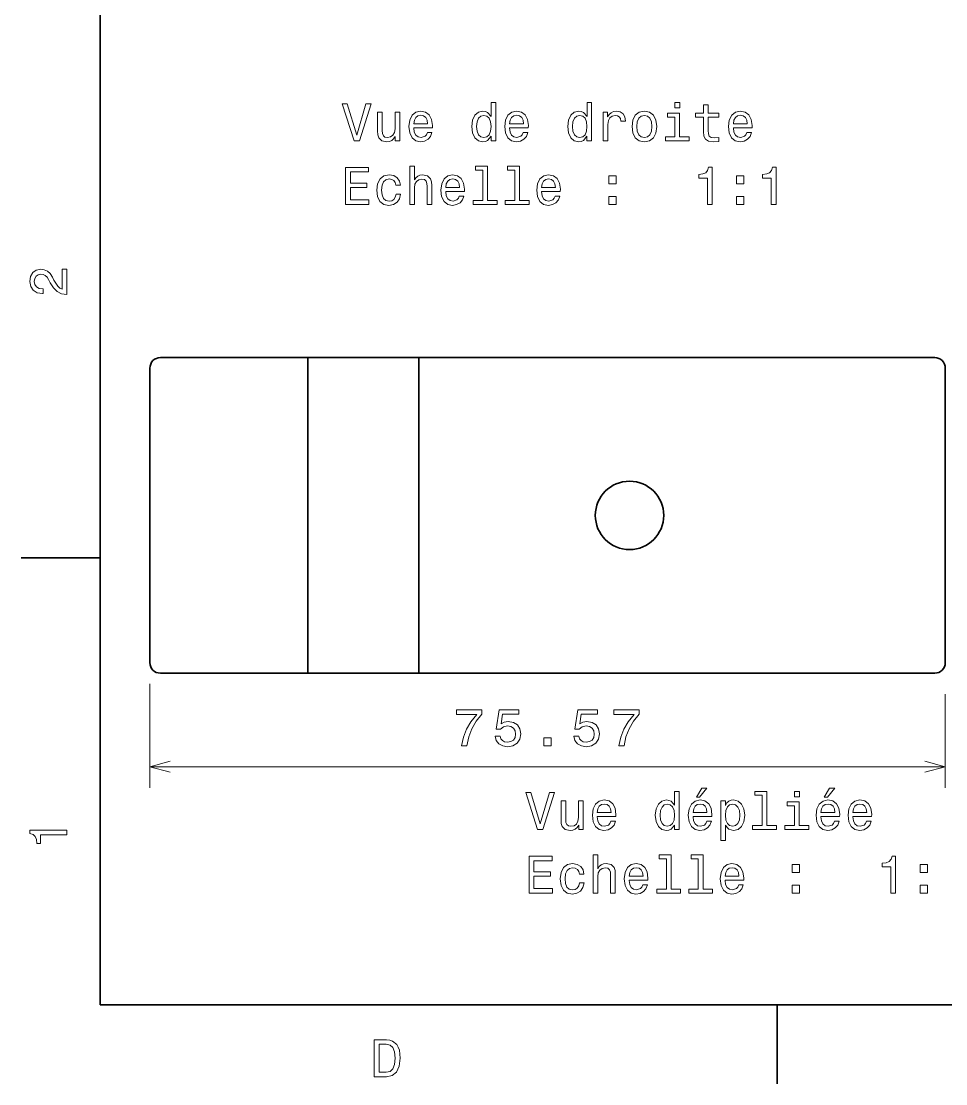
# Model space of a CAD drawing. Extents: x 0 to 297, y 0 to 210.
# Drawn here: x 2.5 to 90.3, y 2.5 to 103.5 of the extents above; entities that cross this region are included whole.
import ezdxf

# ---------------------------------------------------------------- set-up
doc = ezdxf.new("R2010")
doc.units = 0

msp = doc.modelspace()

# ---------------------------------------------------------------- linework, layer by layer
at = {"color": 7, "lineweight": 35}
for p, q in [((10, 200), (10, 10)), ((29.7169, 71.526047), (29.7169, 41.526043)), ((29.7169, 71.526047), (29.7169, 41.526043)), ((40.281898, 41.526043), (40.281898, 71.526047)), ((40.281898, 71.526047), (89.281898, 71.526047)), ((40.281898, 71.526047), (40.281898, 41.526043)), ((14.716896, 70.526047), (14.716896, 42.526043)), ((90.281898, 70.526047), (90.281898, 42.526043)), ((89.281898, 41.526043), (40.281898, 41.526043)), ((10, 10), (287, 10))]:
    msp.add_line(p, q, dxfattribs=at)
at = {"color": 7, "lineweight": 35, "ltscale": 0.35}
for p, q in [((29.7169, 71.526047), (15.716896, 71.526047)), ((29.7169, 41.526043), (15.716896, 41.526043))]:
    msp.add_line(p, q, dxfattribs=at)
at = {"color": 7, "lineweight": 35, "ltscale": 0.264125}
for p, q in [((40.281898, 71.526047), (29.7169, 71.526047)), ((40.281898, 41.526043), (29.7169, 41.526043))]:
    msp.add_line(p, q, dxfattribs=at)
at = {"color": 7, "lineweight": 35, "ltscale": 0.1875}
for p, q in [((10, 52.5), (2.5, 52.5)), ((74.300003, 10), (74.300003, 2.5))]:
    msp.add_line(p, q, dxfattribs=at)
at = {"color": 7, "lineweight": 13, "ltscale": 0.247432}
msp.add_line((14.716896, 40.526043), (14.716896, 30.628763), dxfattribs=at)
at = {"color": 7, "lineweight": 13, "ltscale": 0.222432}
msp.add_line((90.281898, 39.526043), (90.281898, 30.628763), dxfattribs=at)
at = {"color": 7, "lineweight": 13}
msp.add_line((14.716896, 32.628761), (90.281898, 32.628761), dxfattribs=at)
for points in [[(35.246967, 95.639832), (34.369446, 92.659286), (33.466705, 95.639832), (32.987598, 95.639832), (34.117283, 92.134789), (34.621605, 92.134789), (35.726074, 95.639832)], [(39.78587, 93.360291), (41.561089, 93.360291), (41.566132, 93.567062), (41.485439, 94.147034), (41.263535, 94.580757), (40.910511, 94.843002), (40.44149, 94.93882), (39.982555, 94.837959), (39.629532, 94.555534), (39.402584, 94.096603), (39.321896, 93.491417), (39.397541, 92.871101), (39.624489, 92.417206), (39.972469, 92.134789), (40.426361, 92.038971), (40.819733, 92.10453), (41.142498, 92.276001), (41.379532, 92.548332), (41.515697, 92.911446), (41.076939, 92.911446), (40.98616, 92.709717), (40.855034, 92.558418), (40.481834, 92.437386), (40.194374, 92.492859), (39.977512, 92.669373), (39.836304, 92.956833), (39.78587, 93.345161)], [(47.133854, 92.553375), (47.133854, 92.134789), (47.57766, 92.134789), (47.57766, 95.755829), (47.138897, 95.755829), (47.138897, 94.429459), (46.801003, 94.812744), (46.594231, 94.903519), (46.357197, 94.93882), (45.92852, 94.837959), (45.595669, 94.555534), (45.378811, 94.101646), (45.303162, 93.491417), (45.378811, 92.881187), (45.595669, 92.422249), (45.92852, 92.134789), (46.357197, 92.038971), (46.594231, 92.074272), (46.806046, 92.165047)], [(48.89394, 93.360291), (50.669159, 93.360291), (50.674202, 93.567062), (50.593506, 94.147034), (50.371605, 94.580757), (50.018578, 94.843002), (49.549561, 94.93882), (49.090626, 94.837959), (48.737602, 94.555534), (48.510654, 94.096603), (48.429962, 93.491417), (48.505611, 92.871101), (48.732559, 92.417206), (49.08054, 92.134789), (49.534431, 92.038971), (49.927803, 92.10453), (50.250568, 92.276001), (50.487602, 92.548332), (50.623768, 92.911446), (50.185005, 92.911446), (50.094231, 92.709717), (49.963104, 92.558418), (49.589905, 92.437386), (49.302444, 92.492859), (49.085583, 92.669373), (48.944374, 92.956833), (48.89394, 93.345161)], [(56.241924, 92.553375), (56.241924, 92.134789), (56.68573, 92.134789), (56.68573, 95.755829), (56.246967, 95.755829), (56.246967, 94.429459), (55.909073, 94.812744), (55.702301, 94.903519), (55.465267, 94.93882), (55.036591, 94.837959), (54.703739, 94.555534), (54.486881, 94.101646), (54.411232, 93.491417), (54.486881, 92.881187), (54.703739, 92.422249), (55.036591, 92.134789), (55.465267, 92.038971), (55.702301, 92.074272), (55.914116, 92.165047)], [(57.780106, 92.134789), (58.223911, 92.134789), (58.223911, 93.68306), (58.269302, 94.056259), (58.405468, 94.323547), (58.627373, 94.484932), (58.924919, 94.540405), (59.14682, 94.505104), (59.313248, 94.404243), (59.414116, 94.232773), (59.449417, 94.000786), (59.898262, 94.000786), (59.837746, 94.409286), (59.671318, 94.70179), (59.39394, 94.878304), (59.015701, 94.93882), (58.758492, 94.898476), (58.536591, 94.797615), (58.339905, 94.626144), (58.183563, 94.394157), (58.183563, 94.843002), (57.780106, 94.843002)], [(60.518578, 93.486374), (60.599274, 92.871101), (60.831261, 92.417206), (61.199417, 92.134789), (61.693649, 92.038971), (62.182846, 92.134789), (62.551003, 92.412163), (62.78299, 92.866058), (62.868721, 93.486374), (62.78299, 94.101646), (62.551003, 94.560577), (62.182846, 94.837959), (61.693649, 94.93882), (61.199417, 94.837959), (60.831261, 94.555534), (60.599274, 94.101646)], [(65.05748, 95.755829), (64.588463, 95.755829), (64.588463, 95.251503), (65.05748, 95.251503)], [(67.316849, 94.373985), (67.316849, 93.017357), (67.347107, 92.57859), (67.488319, 92.276001), (67.770737, 92.099487), (68.249847, 92.038971), (68.774338, 92.064186), (68.774338, 92.447472), (68.391052, 92.417206), (68.043076, 92.457558), (67.856476, 92.583633), (67.775787, 92.795448), (67.760651, 93.093002), (67.760651, 94.373985), (68.774338, 94.373985), (68.774338, 94.75222), (67.760651, 94.75222), (67.760651, 95.544014), (67.316849, 95.544014), (67.316849, 94.75222), (66.550278, 94.75222), (66.550278, 94.373985)], [(70.146103, 93.360291), (71.92131, 93.360291), (71.926361, 93.567062), (71.845665, 94.147034), (71.623764, 94.580757), (71.270737, 94.843002), (70.80172, 94.93882), (70.342789, 94.837959), (69.989761, 94.555534), (69.762817, 94.096603), (69.682121, 93.491417), (69.757767, 92.871101), (69.984711, 92.417206), (70.332703, 92.134789), (70.786591, 92.038971), (71.179962, 92.10453), (71.502731, 92.276001), (71.739761, 92.548332), (71.875931, 92.911446), (71.437164, 92.911446), (71.34639, 92.709717), (71.215263, 92.558418), (70.842064, 92.437386), (70.554596, 92.492859), (70.337738, 92.669373), (70.196533, 92.956833), (70.146103, 93.345161)], [(38.449417, 94.843002), (38.005611, 94.843002), (38.005611, 93.279602), (37.955177, 92.916489), (37.808926, 92.654243), (37.581982, 92.492859), (37.284431, 92.442429), (37.047398, 92.482773), (36.896103, 92.603806), (36.810368, 92.810577), (36.790195, 93.103088), (36.790195, 94.843002), (36.34639, 94.843002), (36.34639, 93.062744), (36.361519, 92.704674), (36.45734, 92.40712), (36.749847, 92.134789), (37.218868, 92.038971), (37.471031, 92.074272), (37.687889, 92.165047), (37.874489, 92.321388), (38.025784, 92.548332), (38.025784, 92.134789), (38.449417, 92.134789)], [(39.78587, 93.73349), (39.841347, 94.081474), (39.977512, 94.338676), (40.184288, 94.495018), (40.456619, 94.550491), (40.723911, 94.495018), (40.930683, 94.338676), (41.056763, 94.081474), (41.102154, 93.73349)], [(46.432846, 94.540405), (46.725353, 94.469803), (46.947254, 94.273117), (47.078377, 93.945305), (47.128811, 93.491417), (47.078377, 93.032486), (46.947254, 92.704674), (46.725353, 92.502945), (46.432846, 92.437386), (46.155468, 92.502945), (45.943653, 92.704674), (45.802441, 93.037529), (45.757053, 93.491417), (45.802441, 93.940262), (45.943653, 94.268074), (46.155468, 94.469803)], [(48.89394, 93.73349), (48.949417, 94.081474), (49.085583, 94.338676), (49.292355, 94.495018), (49.56469, 94.550491), (49.831982, 94.495018), (50.038754, 94.338676), (50.164833, 94.081474), (50.21022, 93.73349)], [(55.540916, 94.540405), (55.833424, 94.469803), (56.055325, 94.273117), (56.186447, 93.945305), (56.236881, 93.491417), (56.186447, 93.032486), (56.055325, 92.704674), (55.833424, 92.502945), (55.540916, 92.437386), (55.263538, 92.502945), (55.051723, 92.704674), (54.910515, 93.037529), (54.865124, 93.491417), (54.910515, 93.940262), (55.051723, 94.268074), (55.263538, 94.469803)], [(60.972469, 93.491417), (61.01786, 93.945305), (61.159069, 94.273117), (61.386017, 94.474846), (61.693649, 94.545448), (61.996246, 94.474846), (62.22319, 94.27816), (62.364403, 93.945305), (62.414833, 93.491417), (62.364403, 93.032486), (62.22319, 92.699631), (61.996246, 92.497902), (61.693649, 92.432343), (61.386017, 92.497902), (61.159069, 92.699631), (61.01786, 93.032486)], [(65.042358, 92.507988), (65.042358, 94.75222), (63.902584, 94.75222), (63.902584, 94.373985), (64.598549, 94.373985), (64.598549, 92.507988), (63.690769, 92.507988), (63.690769, 92.134789), (65.96022, 92.134789), (65.96022, 92.507988)], [(70.146103, 93.73349), (70.201569, 94.081474), (70.337738, 94.338676), (70.54451, 94.495018), (70.816849, 94.550491), (71.084137, 94.495018), (71.290909, 94.338676), (71.416992, 94.081474), (71.462379, 93.73349)], [(33.310368, 86.087959), (35.529388, 86.087959), (35.529388, 86.511589), (33.774345, 86.511589), (33.774345, 87.696747), (35.337746, 87.696747), (35.337746, 88.115334), (33.774345, 88.115334), (33.774345, 89.16433), (35.48904, 89.16433), (35.48904, 89.587959), (33.310368, 89.587959)], [(38.086304, 87.898476), (38.525063, 87.898476), (38.434288, 88.301933), (38.217426, 88.619659), (37.879532, 88.816345), (37.440769, 88.891991), (36.956619, 88.79113), (36.588463, 88.508705), (36.356476, 88.049774), (36.275784, 87.434502), (36.351433, 86.824272), (36.578377, 86.370377), (36.936447, 86.087959), (37.42564, 85.992142), (37.85936, 86.067787), (38.197254, 86.279602), (38.429241, 86.612457), (38.530106, 87.056259), (38.106476, 87.056259), (38.030827, 86.773842), (37.889618, 86.562019), (37.687889, 86.430901), (37.440769, 86.390556), (37.133133, 86.456116), (36.911232, 86.657845), (36.775063, 86.985657), (36.729675, 87.449631), (36.775063, 87.903519), (36.916275, 88.231331), (37.143219, 88.43306), (37.440769, 88.503662), (37.703018, 88.458275), (37.899704, 88.342285), (38.030827, 88.150642)], [(39.397541, 86.087959), (39.841347, 86.087959), (39.841347, 87.65136), (39.886734, 88.00943), (40.03299, 88.271675), (40.259933, 88.43306), (40.562527, 88.493576), (40.804604, 88.443146), (40.955902, 88.306976), (41.031548, 88.080032), (41.056763, 87.777443), (41.056763, 86.087959), (41.500568, 86.087959), (41.500568, 87.868217), (41.480396, 88.226288), (41.389618, 88.523842), (41.092068, 88.796173), (40.62809, 88.891991), (40.375931, 88.856689), (40.159069, 88.760872), (39.977512, 88.609573), (39.841347, 88.402802), (39.841347, 89.709), (39.397541, 89.709)], [(42.821892, 87.313461), (44.597111, 87.313461), (44.602154, 87.520233), (44.521461, 88.100204), (44.299561, 88.533928), (43.946533, 88.796173), (43.477512, 88.891991), (43.018581, 88.79113), (42.665554, 88.508705), (42.43861, 88.049774), (42.357918, 87.444588), (42.433567, 86.824272), (42.660511, 86.370377), (43.008492, 86.087959), (43.462383, 85.992142), (43.855755, 86.057701), (44.17852, 86.229172), (44.415554, 86.501503), (44.55172, 86.864616), (44.112961, 86.864616), (44.022182, 86.662888), (43.89106, 86.511589), (43.51786, 86.390556), (43.230396, 86.44603), (43.013535, 86.622543), (42.872326, 86.910004), (42.821892, 87.298332)], [(46.352154, 89.3358), (46.352154, 86.461159), (45.439331, 86.461159), (45.439331, 86.087959), (47.703739, 86.087959), (47.703739, 86.461159), (46.795959, 86.461159), (46.795959, 89.709), (45.656189, 89.709), (45.656189, 89.3358)], [(49.388176, 89.3358), (49.388176, 86.461159), (48.475353, 86.461159), (48.475353, 86.087959), (50.739761, 86.087959), (50.739761, 86.461159), (49.831982, 86.461159), (49.831982, 89.709), (48.692211, 89.709), (48.692211, 89.3358)], [(51.929962, 87.313461), (53.705177, 87.313461), (53.71022, 87.520233), (53.629532, 88.100204), (53.407631, 88.533928), (53.054604, 88.796173), (52.585583, 88.891991), (52.126648, 88.79113), (51.773624, 88.508705), (51.546677, 88.049774), (51.465988, 87.444588), (51.541634, 86.824272), (51.768578, 86.370377), (52.116562, 86.087959), (52.570454, 85.992142), (52.963825, 86.057701), (53.286591, 86.229172), (53.523624, 86.501503), (53.65979, 86.864616), (53.221031, 86.864616), (53.130249, 86.662888), (52.99913, 86.511589), (52.625931, 86.390556), (52.338463, 86.44603), (52.121605, 86.622543), (51.980396, 86.910004), (51.929962, 87.298332)], [(67.674919, 86.087959), (68.13385, 86.087959), (68.13385, 89.613174), (67.790909, 89.613174), (67.700134, 89.305542), (67.518578, 89.09877), (67.241196, 88.97773), (66.85791, 88.937386), (66.85791, 88.579315), (67.674919, 88.579315)], [(73.746964, 86.087959), (74.205894, 86.087959), (74.205894, 89.613174), (73.862961, 89.613174), (73.772179, 89.305542), (73.590622, 89.09877), (73.313248, 88.97773), (72.929962, 88.937386), (72.929962, 88.579315), (73.746964, 88.579315)], [(42.821892, 87.686661), (42.877369, 88.034645), (43.013535, 88.291847), (43.22031, 88.448189), (43.492645, 88.503662), (43.759933, 88.448189), (43.966705, 88.291847), (44.092789, 88.034645), (44.138176, 87.686661)], [(51.929962, 87.686661), (51.985439, 88.034645), (52.121605, 88.291847), (52.328377, 88.448189), (52.600716, 88.503662), (52.868004, 88.448189), (53.074776, 88.291847), (53.200859, 88.034645), (53.246246, 87.686661)], [(58.309647, 88.044731), (59.005611, 88.044731), (59.005611, 88.796173), (58.309647, 88.796173)], [(70.453735, 88.044731), (71.149704, 88.044731), (71.149704, 88.796173), (70.453735, 88.796173)], [(58.309647, 86.087959), (59.005611, 86.087959), (59.005611, 86.839401), (58.309647, 86.839401)], [(70.453735, 86.087959), (71.149704, 86.087959), (71.149704, 86.839401), (70.453735, 86.839401)], [(6.833213, 77.519447), (6.833213, 79.925072), (6.399496, 79.925072), (6.399496, 78.023773), (6.162464, 78.129684), (5.965778, 78.311241), (5.607709, 78.871033), (5.456412, 79.168587), (5.239553, 79.501442), (4.987392, 79.738472), (4.689842, 79.874641), (4.351945, 79.925072), (3.928314, 79.839333), (3.595461, 79.602303), (3.383646, 79.239189), (3.307997, 78.770172), (3.393732, 78.286018), (3.630764, 77.91787), (4.009006, 77.680832), (4.508286, 77.600143), (4.578891, 77.600143), (4.578891, 78.059074), (4.538545, 78.059074), (4.195605, 78.104462), (3.943444, 78.240631), (3.782061, 78.457489), (3.726585, 78.744957), (3.777017, 79.03746), (3.903098, 79.254318), (4.099784, 79.395531), (4.346902, 79.445961), (4.578891, 79.41066), (4.775577, 79.314842), (4.947046, 79.153458), (5.098343, 78.931557), (5.259727, 78.634003), (5.572406, 78.139771), (5.90526, 77.791786), (6.308718, 77.585014), (6.818084, 77.519447)], [(44.32634, 34.628761), (44.835709, 34.628761), (45.002132, 35.460896), (45.29464, 36.237553), (45.708187, 36.958733), (46.24781, 37.634525), (46.24781, 38.053116), (43.847233, 38.053116), (43.847233, 37.594181), (45.76366, 37.594181), (45.208904, 36.913345), (44.790318, 36.202251), (44.49781, 35.445766)], [(47.512653, 35.541588), (47.623604, 35.128044), (47.87072, 34.805275), (48.233833, 34.603546), (48.697811, 34.527901), (49.207176, 34.618675), (49.605591, 34.865795), (49.857754, 35.259167), (49.953575, 35.763489), (49.86784, 36.23251), (49.625763, 36.600666), (49.247524, 36.837696), (48.758331, 36.923431), (48.380089, 36.862915), (48.087582, 36.696487), (48.22879, 37.639572), (49.761932, 37.639572), (49.761932, 38.053116), (47.890896, 38.053116), (47.613518, 36.197208), (48.016975, 36.197208), (48.309483, 36.434238), (48.682682, 36.519974), (49.005447, 36.464497), (49.252567, 36.303116), (49.408905, 36.055996), (49.464382, 35.738274), (49.408905, 35.420551), (49.247524, 35.173431), (49.000404, 35.01709), (48.682682, 34.961617), (48.41539, 34.996918), (48.208618, 35.112915), (48.05732, 35.294468), (47.981674, 35.541588)], [(54.984699, 35.541588), (55.09565, 35.128044), (55.342766, 34.805275), (55.705879, 34.603546), (56.169857, 34.527901), (56.679222, 34.618675), (57.077637, 34.865795), (57.3298, 35.259167), (57.425621, 35.763489), (57.339886, 36.23251), (57.097809, 36.600666), (56.71957, 36.837696), (56.230377, 36.923431), (55.852135, 36.862915), (55.559628, 36.696487), (55.700836, 37.639572), (57.233978, 37.639572), (57.233978, 38.053116), (55.362942, 38.053116), (55.085564, 36.197208), (55.489021, 36.197208), (55.781528, 36.434238), (56.154728, 36.519974), (56.477493, 36.464497), (56.724613, 36.303116), (56.880951, 36.055996), (56.936428, 35.738274), (56.880951, 35.420551), (56.71957, 35.173431), (56.47245, 35.01709), (56.154728, 34.961617), (55.887436, 34.996918), (55.680664, 35.112915), (55.529366, 35.294468), (55.45372, 35.541588)], [(59.270432, 34.628761), (59.7798, 34.628761), (59.946228, 35.460896), (60.238731, 36.237553), (60.652275, 36.958733), (61.191902, 37.634525), (61.191902, 38.053116), (58.791328, 38.053116), (58.791328, 37.594181), (60.707752, 37.594181), (60.153, 36.913345), (59.734409, 36.202251), (59.441902, 35.445766)], [(52.151413, 34.628761), (52.847378, 34.628761), (52.847378, 35.380203), (52.151413, 35.380203)], [(66.632042, 29.745783), (66.929596, 29.745783), (67.6306, 30.603132), (67.136368, 30.603132)], [(78.776138, 29.745783), (79.073685, 29.745783), (79.774696, 30.603132), (79.280457, 30.603132)], [(52.677433, 30.174458), (51.799911, 27.193911), (50.897171, 30.174458), (50.418064, 30.174458), (51.547749, 26.669415), (52.052071, 26.669415), (53.15654, 30.174458)], [(55.879883, 29.377628), (55.436077, 29.377628), (55.436077, 27.814228), (55.385643, 27.451115), (55.239391, 27.188868), (55.012447, 27.027483), (54.714897, 26.977051), (54.477863, 27.017397), (54.326569, 27.138435), (54.240833, 27.345207), (54.220661, 27.637714), (54.220661, 29.377628), (53.776855, 29.377628), (53.776855, 27.597368), (53.791985, 27.2393), (53.887806, 26.94175), (54.180313, 26.669415), (54.649334, 26.573593), (54.901497, 26.608896), (55.118355, 26.699675), (55.304955, 26.856014), (55.456249, 27.08296), (55.456249, 26.669415), (55.879883, 26.669415)], [(57.216335, 27.894918), (58.991554, 27.894918), (58.996597, 28.10169), (58.915905, 28.681662), (58.694, 29.115379), (58.340977, 29.377628), (57.871956, 29.47345), (57.413021, 29.372585), (57.059998, 29.090164), (56.83305, 28.631229), (56.752361, 28.026043), (56.828007, 27.405725), (57.054955, 26.951836), (57.402935, 26.669415), (57.856827, 26.573593), (58.250198, 26.639154), (58.572964, 26.810625), (58.809998, 27.08296), (58.946163, 27.446072), (58.507404, 27.446072), (58.416626, 27.244343), (58.2855, 27.093046), (57.9123, 26.972008), (57.62484, 27.027483), (57.407978, 27.203997), (57.266769, 27.491461), (57.216335, 27.879789)], [(64.564316, 27.088003), (64.564316, 26.669415), (65.008125, 26.669415), (65.008125, 30.290451), (64.569366, 30.290451), (64.569366, 28.964083), (64.231468, 29.347368), (64.024696, 29.438147), (63.787663, 29.47345), (63.358986, 29.372585), (63.026134, 29.090164), (62.809277, 28.636272), (62.733627, 28.026043), (62.809277, 27.415812), (63.026134, 26.956879), (63.358986, 26.669415), (63.787663, 26.573593), (64.024696, 26.608896), (64.236511, 26.699675)], [(66.324402, 27.894918), (68.099625, 27.894918), (68.104668, 28.10169), (68.023972, 28.681662), (67.802071, 29.115379), (67.449043, 29.377628), (66.980026, 29.47345), (66.521088, 29.372585), (66.168068, 29.090164), (65.941124, 28.631229), (65.860428, 28.026043), (65.936081, 27.405725), (66.163025, 26.951836), (66.511002, 26.669415), (66.964897, 26.573593), (67.358269, 26.639154), (67.68103, 26.810625), (67.918068, 27.08296), (68.05423, 27.446072), (67.615471, 27.446072), (67.524696, 27.244343), (67.39357, 27.093046), (67.02037, 26.972008), (66.73291, 27.027483), (66.516052, 27.203997), (66.37484, 27.491461), (66.324402, 27.879789)], [(69.390686, 28.95904), (69.390686, 29.377628), (68.946884, 29.377628), (68.946884, 25.620422), (69.390686, 25.620422), (69.390686, 27.08296), (69.547028, 26.845928), (69.723541, 26.689587), (70.167343, 26.573593), (70.590973, 26.669415), (70.923828, 26.956879), (71.140686, 27.410769), (71.221382, 28.026043), (71.140686, 28.636272), (70.923828, 29.090164), (70.590973, 29.372585), (70.167343, 29.47345), (69.92527, 29.44319), (69.718498, 29.347368), (69.541985, 29.185986)], [(72.890686, 29.917253), (72.890686, 27.042614), (71.977867, 27.042614), (71.977867, 26.669415), (74.242279, 26.669415), (74.242279, 27.042614), (73.334496, 27.042614), (73.334496, 30.290451), (72.194725, 30.290451), (72.194725, 29.917253)], [(76.415909, 30.290451), (75.946884, 30.290451), (75.946884, 29.786129), (76.415909, 29.786129)], [(78.468498, 27.894918), (80.243713, 27.894918), (80.248756, 28.10169), (80.168068, 28.681662), (79.946167, 29.115379), (79.59314, 29.377628), (79.124115, 29.47345), (78.665184, 29.372585), (78.312157, 29.090164), (78.085213, 28.631229), (78.004517, 28.026043), (78.08017, 27.405725), (78.307114, 26.951836), (78.655098, 26.669415), (79.108986, 26.573593), (79.502357, 26.639154), (79.825127, 26.810625), (80.062157, 27.08296), (80.198326, 27.446072), (79.759567, 27.446072), (79.668785, 27.244343), (79.537659, 27.093046), (79.164459, 26.972008), (78.876999, 27.027483), (78.660141, 27.203997), (78.518929, 27.491461), (78.468498, 27.879789)], [(81.504517, 27.894918), (83.279739, 27.894918), (83.284775, 28.10169), (83.204086, 28.681662), (82.982185, 29.115379), (82.629158, 29.377628), (82.160141, 29.47345), (81.701202, 29.372585), (81.348183, 29.090164), (81.121231, 28.631229), (81.040543, 28.026043), (81.116196, 27.405725), (81.34314, 26.951836), (81.691116, 26.669415), (82.145012, 26.573593), (82.538383, 26.639154), (82.861145, 26.810625), (83.098175, 27.08296), (83.234344, 27.446072), (82.795586, 27.446072), (82.704803, 27.244343), (82.573685, 27.093046), (82.200485, 26.972008), (81.913025, 27.027483), (81.696167, 27.203997), (81.554955, 27.491461), (81.504517, 27.879789)], [(57.216335, 28.268118), (57.271812, 28.6161), (57.407978, 28.873304), (57.614754, 29.029644), (57.887085, 29.085121), (58.154377, 29.029644), (58.361149, 28.873304), (58.487228, 28.6161), (58.532619, 28.268118)], [(63.863312, 29.075035), (64.155815, 29.004429), (64.377716, 28.807743), (64.508842, 28.479933), (64.55928, 28.026043), (64.508842, 27.567108), (64.377716, 27.2393), (64.155815, 27.037571), (63.863312, 26.972008), (63.585934, 27.037571), (63.374119, 27.2393), (63.232906, 27.572153), (63.187519, 28.026043), (63.232906, 28.47489), (63.374119, 28.8027), (63.585934, 29.004429)], [(66.324402, 28.268118), (66.379883, 28.6161), (66.516052, 28.873304), (66.722824, 29.029644), (66.995155, 29.085121), (67.262451, 29.029644), (67.469223, 28.873304), (67.595299, 28.6161), (67.640686, 28.268118)], [(70.091698, 26.972008), (69.794144, 27.037571), (69.577286, 27.2393), (69.441116, 27.567108), (69.395729, 28.026043), (69.441116, 28.479933), (69.577286, 28.807743), (69.794144, 29.004429), (70.091698, 29.075035), (70.364029, 29.004429), (70.580887, 28.8027), (70.717056, 28.47489), (70.767487, 28.026043), (70.717056, 27.572153), (70.580887, 27.2393), (70.364029, 27.037571)], [(76.400772, 27.042614), (76.400772, 29.28685), (75.261002, 29.28685), (75.261002, 28.908607), (75.95697, 28.908607), (75.95697, 27.042614), (75.049194, 27.042614), (75.049194, 26.669415), (77.318642, 26.669415), (77.318642, 27.042614)], [(78.468498, 28.268118), (78.523972, 28.6161), (78.660141, 28.873304), (78.866913, 29.029644), (79.139252, 29.085121), (79.40654, 29.029644), (79.613312, 28.873304), (79.739395, 28.6161), (79.784782, 28.268118)], [(81.504517, 28.268118), (81.559998, 28.6161), (81.696167, 28.873304), (81.902939, 29.029644), (82.17527, 29.085121), (82.442566, 29.029644), (82.649338, 28.873304), (82.775414, 28.6161), (82.820801, 28.268118)], [(6.833213, 26.159222), (6.833213, 26.618156), (3.307997, 26.618156), (3.307997, 26.275217), (3.615634, 26.184439), (3.822406, 26.002882), (3.943444, 25.725506), (3.98379, 25.34222), (4.341859, 25.34222), (4.341859, 26.159222)], [(56.828007, 20.622585), (57.271812, 20.622585), (57.271812, 22.185986), (57.3172, 22.544056), (57.463455, 22.806303), (57.690399, 22.967686), (57.992992, 23.028206), (58.235069, 22.977772), (58.386368, 22.841606), (58.462013, 22.61466), (58.487228, 22.312067), (58.487228, 20.622585), (58.931034, 20.622585), (58.931034, 22.402845), (58.910862, 22.760914), (58.820084, 23.058464), (58.522533, 23.330799), (58.058556, 23.42662), (57.806396, 23.391317), (57.589535, 23.295496), (57.407978, 23.144199), (57.271812, 22.937428), (57.271812, 24.243622), (56.828007, 24.243622)], [(63.782619, 23.870424), (63.782619, 20.995785), (62.869797, 20.995785), (62.869797, 20.622585), (65.134201, 20.622585), (65.134201, 20.995785), (64.226425, 20.995785), (64.226425, 24.243622), (63.086655, 24.243622), (63.086655, 23.870424)], [(66.818642, 23.870424), (66.818642, 20.995785), (65.905815, 20.995785), (65.905815, 20.622585), (68.170227, 20.622585), (68.170227, 20.995785), (67.262451, 20.995785), (67.262451, 24.243622), (66.122681, 24.243622), (66.122681, 23.870424)], [(50.740833, 20.622585), (52.959854, 20.622585), (52.959854, 21.046217), (51.204811, 21.046217), (51.204811, 22.231375), (52.768211, 22.231375), (52.768211, 22.649963), (51.204811, 22.649963), (51.204811, 23.698954), (52.919506, 23.698954), (52.919506, 24.122585), (50.740833, 24.122585)], [(55.516769, 22.433104), (55.955528, 22.433104), (55.864754, 22.836563), (55.647892, 23.154285), (55.309998, 23.350971), (54.871235, 23.42662), (54.387085, 23.325756), (54.018929, 23.043335), (53.786942, 22.5844), (53.706249, 21.969128), (53.781898, 21.358896), (54.008842, 20.905006), (54.366913, 20.622585), (54.856106, 20.526764), (55.289825, 20.602413), (55.62772, 20.814228), (55.859707, 21.147081), (55.960571, 21.590885), (55.536942, 21.590885), (55.461292, 21.308464), (55.320084, 21.096649), (55.118355, 20.965525), (54.871235, 20.925179), (54.563599, 20.990742), (54.341698, 21.192471), (54.205528, 21.520279), (54.160141, 21.984257), (54.205528, 22.438147), (54.346741, 22.765957), (54.573685, 22.967686), (54.871235, 23.038292), (55.133484, 22.992903), (55.33017, 22.876907), (55.461292, 22.685265)], [(60.252357, 21.848089), (62.027576, 21.848089), (62.032619, 22.054861), (61.951927, 22.634832), (61.730026, 23.06855), (61.376999, 23.330799), (60.907978, 23.42662), (60.449047, 23.325756), (60.09602, 23.043335), (59.869076, 22.5844), (59.788383, 21.979214), (59.864033, 21.358896), (60.090977, 20.905006), (60.438957, 20.622585), (60.892849, 20.526764), (61.286221, 20.592325), (61.608986, 20.763796), (61.84602, 21.036131), (61.982185, 21.399242), (61.543427, 21.399242), (61.452648, 21.197514), (61.321526, 21.046217), (60.948326, 20.925179), (60.660862, 20.980654), (60.444, 21.157167), (60.302792, 21.444632), (60.252357, 21.83296)], [(69.360428, 21.848089), (71.135643, 21.848089), (71.140686, 22.054861), (71.059998, 22.634832), (70.838097, 23.06855), (70.485069, 23.330799), (70.016052, 23.42662), (69.557114, 23.325756), (69.204086, 23.043335), (68.977142, 22.5844), (68.896454, 21.979214), (68.972099, 21.358896), (69.199043, 20.905006), (69.547028, 20.622585), (70.000916, 20.526764), (70.394287, 20.592325), (70.717056, 20.763796), (70.954086, 21.036131), (71.090256, 21.399242), (70.651497, 21.399242), (70.560715, 21.197514), (70.429596, 21.046217), (70.056396, 20.925179), (69.768929, 20.980654), (69.552071, 21.157167), (69.410858, 21.444632), (69.360428, 21.83296)], [(75.740112, 22.579357), (76.436081, 22.579357), (76.436081, 23.330799), (75.740112, 23.330799)], [(85.105385, 20.622585), (85.564316, 20.622585), (85.564316, 24.1478), (85.221375, 24.1478), (85.1306, 23.840164), (84.949043, 23.633392), (84.671661, 23.512356), (84.288376, 23.47201), (84.288376, 23.113939), (85.105385, 23.113939)], [(87.884201, 22.579357), (88.58017, 22.579357), (88.58017, 23.330799), (87.884201, 23.330799)], [(60.252357, 22.221289), (60.307835, 22.569271), (60.444, 22.826475), (60.650776, 22.982815), (60.923111, 23.038292), (61.190399, 22.982815), (61.397171, 22.826475), (61.523254, 22.569271), (61.568642, 22.221289)], [(69.360428, 22.221289), (69.415909, 22.569271), (69.552071, 22.826475), (69.758842, 22.982815), (70.031181, 23.038292), (70.29847, 22.982815), (70.505241, 22.826475), (70.631325, 22.569271), (70.676712, 22.221289)], [(75.740112, 20.622585), (76.436081, 20.622585), (76.436081, 21.374025), (75.740112, 21.374025)], [(87.884201, 20.622585), (88.58017, 20.622585), (88.58017, 21.374025), (87.884201, 21.374025)], [(37.194958, 6.666787), (36.029972, 6.666787), (36.029972, 3.166787), (37.194958, 3.166787), (37.744667, 3.277738), (38.153168, 3.615634), (38.405331, 4.165346), (38.496109, 4.916787), (38.415417, 5.683357), (38.314552, 5.985951), (38.173344, 6.228026), (37.764839, 6.555836), (37.497551, 6.636527)], [(37.159653, 6.248199), (37.542938, 6.17255), (37.805187, 5.940562), (37.961525, 5.527017), (38.011959, 4.916787), (37.956482, 4.326729), (37.800144, 3.913184), (37.532852, 3.666066), (37.159653, 3.585375), (36.498989, 3.585375), (36.498989, 6.248199)]]:
    msp.add_lwpolyline(points, close=True, dxfattribs=at)
for points in [[(16.64875, 33.1464), (14.716896, 32.628761), (16.64875, 32.111126)], [(88.350044, 32.111126), (90.281898, 32.628761), (88.350044, 33.1464)]]:
    msp.add_lwpolyline(points, dxfattribs=at)
at = {"color": 7, "lineweight": 35}
msp.add_circle((60.281898, 56.526043), 3.25, dxfattribs=at)
for centre, start, end in [((15.716896, 70.526047), 90.000003, 180.000009), ((89.281898, 70.526047), 0, 90.000003), ((15.716896, 42.526043), 180.000009, 269.999997), ((89.281898, 42.526043), 269.999997, 360)]:
    msp.add_arc(centre, 1, start, end, dxfattribs=at)

doc.saveas('drawing.dxf')
